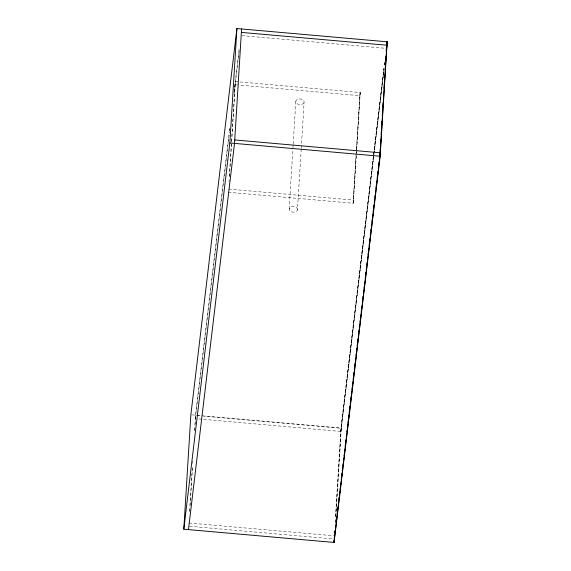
<?xml version="1.0" encoding="UTF-8"?>
<svg xmlns="http://www.w3.org/2000/svg" width="571" height="571" viewBox="0 0 571 571"><rect width="100%" height="100%" fill="white"/><g stroke="black" fill="none" stroke-linecap="round" stroke-linejoin="round"><path stroke-width="0.43" stroke-dasharray="2.85 2.14" d="M189.608 511.066L192.356 466.621M194.597 430.263L195.525 415.188L229.328 131.715M189.765 511.466L189.879 509.682M190.15 505.242L192.513 467.014M192.727 463.459L192.891 460.797M194.761 430.57L194.868 428.792M195.146 424.346L195.689 415.46L200.128 415.852M229 181.585L229.107 179.808M229.328 176.253L235.352 81.539L360.244 92.545L356.511 152.992M229.485 176.653L235.352 81.539M289.183 208.972L292.916 148.524M292.966 147.639L293.13 144.97M293.187 144.085L295.821 101.417M297.477 209.707A4.161 2.826 3.5 0 0 291.545 206.723A4.161 2.826 3.5 0 0 290.967 211.591A4.161 2.826 3.5 0 0 297.477 209.707L301.202 149.259M301.26 148.367L304.115 102.145A4.161 2.826 3.5 0 0 298.183 99.161A4.161 2.826 3.5 0 0 297.605 104.029A4.161 2.826 3.5 0 0 304.115 102.145M356.14 153.471L353.071 203.255L353.449 200.093M356.197 152.585L360.087 92.531L356.354 152.978M228.336 192.256L353.228 203.269L356.297 153.485M353.228 203.269L356.454 153.885M335.184 522.115L340.987 428.014L384.19 65.701M335.334 522.13L335.448 520.352M335.719 516.284L341.144 428.022L384.026 68.377M335.876 516.298L341.308 428.3L203.676 416.166M229.435 130.83L229.856 127.29M234.081 91.852L239.149 49.334M195.318 418.622L229.114 135.149M229.642 130.723L229.856 128.953M234.081 93.516L239.149 50.997M360.244 92.545L359.866 95.707L237.629 84.929M384.297 64.816L384.718 61.275M384.454 64.83L384.661 63.06M340.773 431.448L383.976 69.134M384.504 64.709L384.718 62.938M384.026 70.033L340.93 431.455L198.865 418.936M241.883 35.63L385.568 48.299M234.974 84.694L236.744 84.851M228.714 189.094L353.606 200.107M191.642 414.846L200.849 415.652M201.734 415.731L341.144 428.022M189.058 523.022L333.628 535.762M189.565 526.255L333.25 538.924"/><path stroke-width="0.86" d="M183.805 529.203L190.864 414.774L236.915 28.55L387.195 41.797L380.136 156.226L334.085 542.45L183.805 529.203L229.856 142.978L236.915 28.55M241.583 28.964L234.524 143.385L188.466 529.61M334.035 540.723L333.928 542.436L379.979 156.211L387.045 41.783L386.831 43.56M334.085 542.45L334.192 540.737M334.292 539.017L334.513 535.462M334.892 532.3L334.999 530.523M379.979 153.271L380.257 148.824M380.586 143.492L380.807 139.938M381.135 134.606L381.407 130.159M381.735 124.828L381.956 121.273M382.285 115.934L382.563 111.495M382.834 107.048L383.105 102.602M383.434 97.27L383.655 93.715M383.983 88.384L384.262 83.937M384.59 78.605L384.811 75.044M385.139 69.712L385.411 65.265M385.689 60.826L385.96 56.379M386.289 51.047L386.61 48.392M386.246 49.77L386.567 47.115M386.881 44.459L387.195 41.797M386.303 49.648L386.638 46.801M386.246 51.433L386.988 45.23L241.369 32.397M334.328 537.425L334.563 535.462M334.877 532.8L335.091 531.03M335.512 527.49L335.727 525.713M336.041 523.057L336.255 521.287M336.569 518.632L336.783 516.855M337.204 513.315L337.411 511.545M337.732 508.882L337.939 507.112M338.367 503.572L338.574 501.795M338.896 499.14L339.103 497.37M339.424 494.714L339.738 492.052M340.052 489.397L340.266 487.627M340.58 484.965L340.794 483.194M341.215 479.654L341.429 477.884M341.743 475.222L341.958 473.452M342.272 470.797L342.593 468.134M342.907 465.479L343.121 463.709M343.435 461.047L343.749 458.392M344.07 455.737L344.277 453.966M344.599 451.304L344.805 449.534M345.127 446.879L345.441 444.217M345.762 441.561L345.969 439.791M346.29 437.129L346.604 434.474M346.918 431.819L347.132 430.049M347.446 427.386L347.768 424.731M347.975 422.961L348.296 420.299M348.61 417.644L348.931 414.989M349.138 413.211L349.459 410.556M349.773 407.901L349.987 406.131M350.301 403.469L350.615 400.813M350.83 399.043L351.144 396.381M351.465 393.726L351.672 391.956M351.993 389.294L352.307 386.638M352.621 383.983L352.835 382.213M353.149 379.551L353.47 376.896M353.784 374.241L353.999 372.463M354.313 369.808L354.527 368.038M354.841 365.376L355.162 362.721M355.476 360.065L355.69 358.295M356.004 355.633L356.318 352.978M356.639 350.323L356.846 348.546M357.168 345.89L357.375 344.12M357.696 341.465L358.01 338.803M358.331 336.148L358.538 334.378M358.859 331.715L359.066 329.945M359.487 326.405L359.701 324.628M360.015 321.973L360.23 320.203M360.544 317.547L360.865 314.885M361.179 312.23L361.393 310.46M361.707 307.798L361.921 306.027M362.342 302.487L362.556 300.71M362.87 298.055L363.085 296.285M363.399 293.63L363.713 290.967M364.034 288.312L364.241 286.542M364.562 283.88L364.769 282.11M365.197 278.569L365.404 276.792M365.725 274.137L365.932 272.367M366.254 269.712L366.568 267.05M366.882 264.394L367.096 262.624M367.41 259.962L367.624 258.192M368.045 254.652L368.259 252.874M368.573 250.219L368.787 248.449M369.102 245.794L369.423 243.132M369.737 240.477L369.951 238.707M370.265 236.044L370.579 233.389M370.9 230.734L371.107 228.964M371.428 226.302L371.635 224.531M371.957 221.876L372.271 219.214M372.592 216.559L372.799 214.789M373.12 212.126L373.434 209.471M373.748 206.816L373.962 205.046M374.276 202.384L374.597 199.729M374.911 197.074L375.126 195.296M375.44 192.641L375.654 190.871M375.968 188.209L376.289 185.554M376.603 182.898L376.817 181.128M377.131 178.466L377.445 175.811M377.766 173.156L377.973 171.379M378.295 168.723L378.609 166.068M378.823 164.291L379.137 161.636M379.451 158.981L379.665 157.211M379.979 154.548L380.193 152.778M379.972 155.954L380.35 152.792L234.731 139.952M229.856 142.978L380.136 156.226"/></g></svg>
